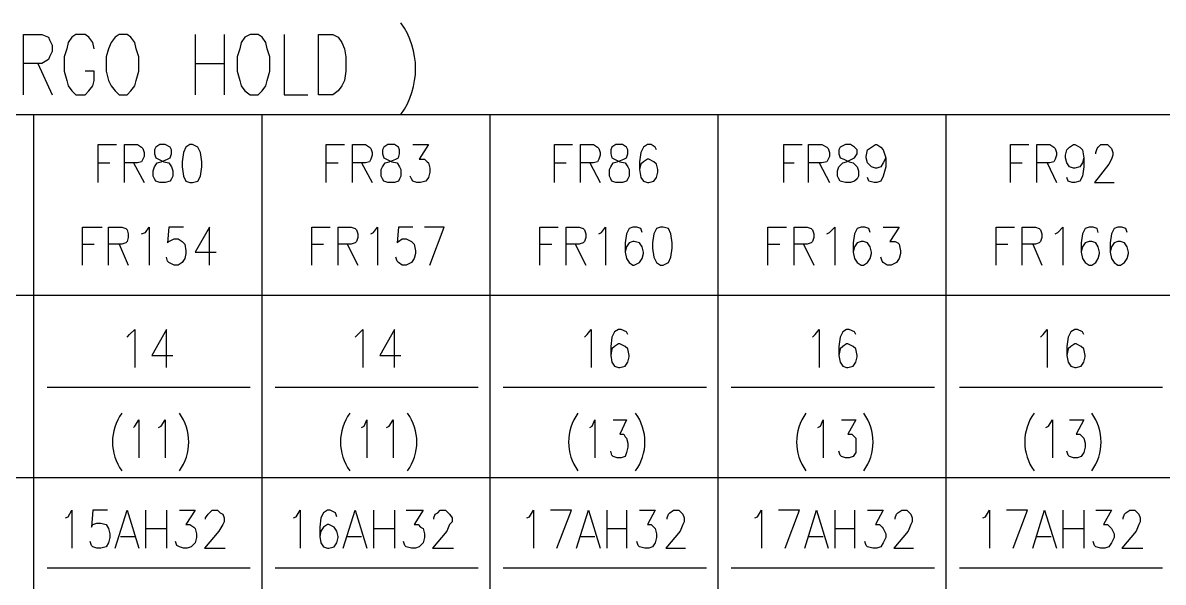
# Model space of a CAD drawing. Header units: millimetres. Extents: x 0.6 to 49, y 0.3 to 23.1.
# Drawn here: x 41.661 to 44.561, y 5.653 to 7.077 of the extents above; entities that cross this region are included whole.
import ezdxf

# ---------------------------------------------------------------- set-up
doc = ezdxf.new("R2010")
doc.units = ezdxf.units.MM
doc.layers.add('PDF_Geometry', color=7, linetype='Continuous')

msp = doc.modelspace()

# ---------------------------------------------------------------- linework, layer by layer
at = {"layer": 'PDF_Geometry', "lineweight": 25}
for points in [[(41.6628, 6.8933), (41.6628, 7.0467), (41.7094, 7.0467), (41.7261, 7.04), (41.7294, 7.0333), (41.7361, 7.02), (41.7361, 7.0033), (41.7294, 6.99), (41.7261, 6.9833), (41.7094, 6.9733), (41.6628, 6.9733)], [(41.8428, 7.01), (41.8394, 7.0267), (41.8294, 7.04), (41.8194, 7.0467), (41.7961, 7.0467), (41.7861, 7.04), (41.7761, 7.0267), (41.7728, 7.01), (41.7661, 6.99), (41.7661, 6.9533), (41.7728, 6.93), (41.7761, 6.9167), (41.7861, 6.9033), (41.7961, 6.8933), (41.8194, 6.8933), (41.8294, 6.9033), (41.8394, 6.9167), (41.8428, 6.93), (41.8428, 6.9533), (41.8194, 6.9533)], [(42.0994, 7.0467), (42.0994, 6.8933)], [(42.1728, 7.0467), (42.1728, 6.8933)], [(42.3261, 7.0467), (42.3261, 6.8933), (42.3861, 6.8933)], [(41.6994, 6.9733), (41.7361, 6.8933)], [(42.0994, 6.9733), (42.1728, 6.9733)], [(41.6894, 4.0767), (41.6894, 6.8433)], [(42.2694, 4.0767), (42.2694, 6.8433)], [(42.8494, 4.0767), (42.8494, 6.8433)], [(43.4294, 4.0767), (43.4294, 6.8433)], [(44.0094, 4.0767), (44.0094, 6.8433)], [(41.8528, 6.67), (41.8528, 6.7667), (41.8994, 6.7667)], [(41.9194, 6.67), (41.9194, 6.7667), (41.9528, 6.7667), (41.9628, 6.76), (41.9661, 6.7567), (41.9694, 6.7467), (41.9694, 6.7367), (41.9661, 6.73), (41.9628, 6.7233), (41.9528, 6.72), (41.9194, 6.72)], [(42.4328, 6.67), (42.4328, 6.7667), (42.4794, 6.7667)], [(42.4994, 6.67), (42.4994, 6.7667), (42.5328, 6.7667), (42.5428, 6.76), (42.5461, 6.7567), (42.5494, 6.7467), (42.5494, 6.74), (42.5461, 6.73), (42.5428, 6.7233), (42.5328, 6.72), (42.4994, 6.72)], [(42.6528, 6.7667), (42.6928, 6.7667), (42.6694, 6.73), (42.6828, 6.73), (42.6894, 6.7233), (42.6928, 6.72), (42.6961, 6.7067), (42.6961, 6.6967), (42.6928, 6.6833), (42.6861, 6.6733), (42.6728, 6.67), (42.6628, 6.67), (42.6528, 6.6733), (42.6494, 6.68), (42.6461, 6.6867)], [(43.0128, 6.67), (43.0128, 6.7667), (43.0594, 6.7667)], [(43.0794, 6.67), (43.0794, 6.7667), (43.1128, 6.7667), (43.1228, 6.76), (43.1261, 6.7567), (43.1294, 6.7467), (43.1294, 6.74), (43.1261, 6.73), (43.1228, 6.7233), (43.1128, 6.72), (43.0794, 6.72)], [(43.2728, 6.7533), (43.2694, 6.76), (43.2594, 6.7667), (43.2494, 6.7667), (43.2394, 6.76), (43.2328, 6.7467), (43.2294, 6.7233), (43.2294, 6.7033), (43.2328, 6.6833), (43.2394, 6.6733), (43.2494, 6.67), (43.2528, 6.67), (43.2661, 6.6733), (43.2728, 6.6833), (43.2761, 6.6967), (43.2761, 6.7033), (43.2728, 6.7167), (43.2661, 6.7233), (43.2528, 6.73), (43.2494, 6.73), (43.2394, 6.7233), (43.2328, 6.7167), (43.2294, 6.7033)], [(43.5961, 6.67), (43.5961, 6.7667), (43.6428, 6.7667)], [(43.6594, 6.67), (43.6594, 6.7667), (43.6928, 6.7667), (43.7061, 6.76), (43.7094, 6.7567), (43.7128, 6.7467), (43.7128, 6.7367), (43.7094, 6.73), (43.7061, 6.7233), (43.6928, 6.72), (43.6594, 6.72)], [(43.8561, 6.7333), (43.8494, 6.72), (43.8428, 6.71), (43.8328, 6.7067), (43.8294, 6.7067), (43.8194, 6.71), (43.8094, 6.72), (43.8061, 6.7333), (43.8061, 6.7367), (43.8094, 6.7533), (43.8194, 6.76), (43.8294, 6.7667), (43.8328, 6.7667), (43.8428, 6.76), (43.8494, 6.7533), (43.8561, 6.7333), (43.8561, 6.71), (43.8494, 6.6867), (43.8428, 6.6733), (43.8328, 6.67), (43.8261, 6.67), (43.8128, 6.6733), (43.8094, 6.6833)], [(44.1728, 6.67), (44.1728, 6.7667), (44.2194, 6.7667)], [(44.2394, 6.67), (44.2394, 6.7667), (44.2728, 6.7667), (44.2828, 6.76), (44.2861, 6.7567), (44.2894, 6.7467), (44.2894, 6.74), (44.2861, 6.73), (44.2828, 6.7233), (44.2728, 6.72), (44.2394, 6.72)], [(44.3594, 6.7333), (44.3561, 6.72), (44.3494, 6.71), (44.3361, 6.7067), (44.3328, 6.7067), (44.3228, 6.71), (44.3161, 6.72), (44.3128, 6.7333), (44.3128, 6.74), (44.3161, 6.7533), (44.3228, 6.76), (44.3328, 6.7667), (44.3361, 6.7667), (44.3494, 6.76), (44.3561, 6.7533), (44.3594, 6.7333), (44.3594, 6.71), (44.3561, 6.6867), (44.3494, 6.6733), (44.3361, 6.67), (44.3294, 6.67), (44.3194, 6.6733), (44.3161, 6.6833)], [(44.3894, 6.7433), (44.3894, 6.7467), (44.3928, 6.7567), (44.3961, 6.76), (44.4028, 6.7667), (44.4194, 6.7667), (44.4261, 6.76), (44.4294, 6.7567), (44.4328, 6.7467), (44.4328, 6.74), (44.4294, 6.73), (44.4228, 6.7167), (44.3861, 6.67), (44.4361, 6.67)], [(41.8528, 6.72), (41.8828, 6.72)], [(41.9428, 6.72), (41.9694, 6.67)], [(42.4328, 6.72), (42.4628, 6.72)], [(42.5228, 6.72), (42.5494, 6.67)], [(43.0128, 6.72), (43.0428, 6.72)], [(43.1028, 6.72), (43.1294, 6.67)], [(43.5961, 6.72), (43.6228, 6.72)], [(43.6861, 6.72), (43.7128, 6.67)], [(44.1728, 6.72), (44.2028, 6.72)], [(44.2661, 6.72), (44.2894, 6.67)], [(41.8128, 6.46), (41.8128, 6.5567), (41.8628, 6.5567)], [(41.8794, 6.46), (41.8794, 6.5567), (41.9128, 6.5567), (41.9228, 6.5533), (41.9261, 6.55), (41.9294, 6.54), (41.9294, 6.53), (41.9261, 6.52), (41.9228, 6.5167), (41.9128, 6.5133), (41.8794, 6.5133)], [(41.9628, 6.54), (41.9728, 6.5433), (41.9828, 6.5567), (41.9828, 6.46)], [(42.0694, 6.5567), (42.0328, 6.5567), (42.0294, 6.5167), (42.0328, 6.52), (42.0461, 6.5267), (42.0561, 6.5267), (42.0661, 6.52), (42.0728, 6.5133), (42.0761, 6.4967), (42.0761, 6.49), (42.0728, 6.4767), (42.0661, 6.4667), (42.0561, 6.46), (42.0461, 6.46), (42.0328, 6.4667), (42.0294, 6.47), (42.0261, 6.48)], [(42.1361, 6.46), (42.1361, 6.5567), (42.0994, 6.4933), (42.1528, 6.4933)], [(42.3961, 6.46), (42.3961, 6.5567), (42.4428, 6.5567)], [(42.4628, 6.46), (42.4628, 6.5567), (42.4961, 6.5567), (42.5061, 6.5533), (42.5094, 6.55), (42.5128, 6.54), (42.5128, 6.53), (42.5094, 6.52), (42.5061, 6.5167), (42.4961, 6.5133), (42.4628, 6.5133)], [(42.5461, 6.54), (42.5528, 6.5433), (42.5628, 6.5567), (42.5628, 6.46)], [(42.6528, 6.5567), (42.6161, 6.5567), (42.6128, 6.5167), (42.6161, 6.52), (42.6261, 6.5267), (42.6361, 6.5267), (42.6494, 6.52), (42.6561, 6.5133), (42.6594, 6.4967), (42.6594, 6.49), (42.6561, 6.4767), (42.6494, 6.4667), (42.6361, 6.46), (42.6261, 6.46), (42.6161, 6.4667), (42.6128, 6.47), (42.6094, 6.48)], [(42.6961, 6.46), (42.7328, 6.5567), (42.6828, 6.5567)], [(42.9761, 6.46), (42.9761, 6.5567), (43.0228, 6.5567)], [(43.0428, 6.46), (43.0428, 6.5567), (43.0761, 6.5567), (43.0861, 6.5533), (43.0894, 6.55), (43.0928, 6.54), (43.0928, 6.53), (43.0894, 6.52), (43.0861, 6.5167), (43.0761, 6.5133), (43.0428, 6.5133)], [(43.1261, 6.54), (43.1328, 6.5433), (43.1428, 6.5567), (43.1428, 6.46)], [(43.2361, 6.5433), (43.2328, 6.5533), (43.2228, 6.5567), (43.2128, 6.5567), (43.2028, 6.5533), (43.1961, 6.54), (43.1928, 6.5167), (43.1928, 6.4933), (43.1961, 6.4767), (43.2028, 6.4667), (43.2128, 6.46), (43.2161, 6.46), (43.2294, 6.4667), (43.2361, 6.4767), (43.2394, 6.49), (43.2394, 6.4933), (43.2361, 6.5067), (43.2294, 6.5167), (43.2161, 6.52), (43.2128, 6.52), (43.2028, 6.5167), (43.1961, 6.5067), (43.1928, 6.4933)], [(43.5561, 6.46), (43.5561, 6.5567), (43.6028, 6.5567)], [(43.6228, 6.46), (43.6228, 6.5567), (43.6561, 6.5567), (43.6661, 6.5533), (43.6694, 6.55), (43.6728, 6.54), (43.6728, 6.53), (43.6694, 6.52), (43.6661, 6.5167), (43.6561, 6.5133), (43.6228, 6.5133)], [(43.7061, 6.54), (43.7128, 6.5433), (43.7261, 6.5567), (43.7261, 6.46)], [(43.8161, 6.5433), (43.8128, 6.5533), (43.8028, 6.5567), (43.7928, 6.5567), (43.7828, 6.5533), (43.7761, 6.54), (43.7728, 6.5167), (43.7728, 6.4933), (43.7761, 6.4767), (43.7828, 6.4667), (43.7928, 6.46), (43.7994, 6.46), (43.8094, 6.4667), (43.8161, 6.4767), (43.8194, 6.49), (43.8194, 6.4933), (43.8161, 6.5067), (43.8094, 6.5167), (43.7994, 6.52), (43.7928, 6.52), (43.7828, 6.5167), (43.7761, 6.5067), (43.7728, 6.4933)], [(43.8494, 6.5567), (43.8894, 6.5567), (43.8661, 6.52), (43.8794, 6.52), (43.8861, 6.5167), (43.8894, 6.5133), (43.8928, 6.4967), (43.8928, 6.49), (43.8894, 6.4767), (43.8828, 6.4667), (43.8694, 6.46), (43.8594, 6.46), (43.8494, 6.4667), (43.8461, 6.47), (43.8428, 6.48)], [(44.1361, 6.46), (44.1361, 6.5567), (44.1828, 6.5567)], [(44.2028, 6.46), (44.2028, 6.5567), (44.2361, 6.5567), (44.2461, 6.5533), (44.2494, 6.55), (44.2528, 6.54), (44.2528, 6.53), (44.2494, 6.52), (44.2461, 6.5167), (44.2361, 6.5133), (44.2028, 6.5133)], [(44.2861, 6.54), (44.2928, 6.5433), (44.3061, 6.5567), (44.3061, 6.46)], [(44.3961, 6.5433), (44.3928, 6.5533), (44.3828, 6.5567), (44.3728, 6.5567), (44.3628, 6.5533), (44.3561, 6.54), (44.3528, 6.5167), (44.3528, 6.4933), (44.3561, 6.4767), (44.3628, 6.4667), (44.3728, 6.46), (44.3794, 6.46), (44.3894, 6.4667), (44.3961, 6.4767), (44.3994, 6.49), (44.3994, 6.4933), (44.3961, 6.5067), (44.3894, 6.5167), (44.3794, 6.52), (44.3728, 6.52), (44.3628, 6.5167), (44.3561, 6.5067), (44.3528, 6.4933)], [(44.4694, 6.5433), (44.4661, 6.5533), (44.4561, 6.5567), (44.4461, 6.5567), (44.4361, 6.5533), (44.4294, 6.54), (44.4261, 6.5167), (44.4261, 6.4933), (44.4294, 6.4767), (44.4361, 6.4667), (44.4461, 6.46), (44.4528, 6.46), (44.4628, 6.4667), (44.4694, 6.4767), (44.4728, 6.49), (44.4728, 6.4933), (44.4694, 6.5067), (44.4628, 6.5167), (44.4528, 6.52), (44.4461, 6.52), (44.4361, 6.5167), (44.4294, 6.5067), (44.4261, 6.4933)], [(41.8128, 6.5133), (41.8428, 6.5133)], [(41.9061, 6.5133), (41.9294, 6.46)], [(42.3961, 6.5133), (42.4261, 6.5133)], [(42.4861, 6.5133), (42.5128, 6.46)], [(42.9761, 6.5133), (43.0061, 6.5133)], [(43.0661, 6.5133), (43.0928, 6.46)], [(43.5561, 6.5133), (43.5861, 6.5133)], [(43.6461, 6.5133), (43.6728, 6.46)], [(44.1361, 6.5133), (44.1661, 6.5133)], [(44.2294, 6.5133), (44.2528, 6.46)], [(39.0728, 6.3833), (48.0728, 6.3833)], [(41.9261, 6.2767), (41.9328, 6.2833), (41.9461, 6.2967), (41.9461, 6.2)], [(42.0261, 6.2), (42.0261, 6.2967), (41.9894, 6.23), (42.0428, 6.23)], [(42.5061, 6.2767), (42.5128, 6.2833), (42.5261, 6.2967), (42.5261, 6.2)], [(42.6061, 6.2), (42.6061, 6.2967), (42.5694, 6.23), (42.6228, 6.23)], [(43.0894, 6.2767), (43.0961, 6.2833), (43.1061, 6.2967), (43.1061, 6.2)], [(43.1994, 6.2833), (43.1961, 6.29), (43.1828, 6.2967), (43.1761, 6.2967), (43.1661, 6.29), (43.1594, 6.2767), (43.1561, 6.2533), (43.1561, 6.23), (43.1594, 6.2133), (43.1661, 6.2033), (43.1761, 6.2), (43.1794, 6.2), (43.1928, 6.2033), (43.1994, 6.2133), (43.2028, 6.2267), (43.2028, 6.23), (43.1994, 6.2467), (43.1928, 6.2533), (43.1794, 6.26), (43.1761, 6.26), (43.1661, 6.2533), (43.1594, 6.2467), (43.1561, 6.23)], [(43.6694, 6.2767), (43.6761, 6.2833), (43.6861, 6.2967), (43.6861, 6.2)], [(43.7794, 6.2833), (43.7761, 6.29), (43.7628, 6.2967), (43.7561, 6.2967), (43.7461, 6.29), (43.7394, 6.2767), (43.7361, 6.2533), (43.7361, 6.23), (43.7394, 6.2133), (43.7461, 6.2033), (43.7561, 6.2), (43.7594, 6.2), (43.7728, 6.2033), (43.7794, 6.2133), (43.7828, 6.2267), (43.7828, 6.23), (43.7794, 6.2467), (43.7728, 6.2533), (43.7594, 6.26), (43.7561, 6.26), (43.7461, 6.2533), (43.7394, 6.2467), (43.7361, 6.23)], [(44.2494, 6.2767), (44.2561, 6.2833), (44.2661, 6.2967), (44.2661, 6.2)], [(44.3594, 6.2833), (44.3561, 6.29), (44.3428, 6.2967), (44.3361, 6.2967), (44.3261, 6.29), (44.3194, 6.2767), (44.3161, 6.2533), (44.3161, 6.23), (44.3194, 6.2133), (44.3261, 6.2033), (44.3361, 6.2), (44.3394, 6.2), (44.3528, 6.2033), (44.3594, 6.2133), (44.3628, 6.2267), (44.3628, 6.23), (44.3594, 6.2467), (44.3528, 6.2533), (44.3394, 6.26), (44.3361, 6.26), (44.3261, 6.2533), (44.3194, 6.2467), (44.3161, 6.23)], [(41.7228, 6.15), (42.2394, 6.15)], [(42.3028, 6.15), (42.8194, 6.15)], [(42.8828, 6.15), (43.3994, 6.15)], [(43.4628, 6.15), (43.9794, 6.15)], [(44.0428, 6.15), (44.5594, 6.15)], [(41.9428, 6.0467), (41.9461, 6.05), (41.9561, 6.0667), (41.9561, 5.97)], [(42.0061, 6.0467), (42.0128, 6.05), (42.0228, 6.0667), (42.0228, 5.97)], [(42.5228, 6.0467), (42.5294, 6.05), (42.5361, 6.0667), (42.5361, 5.97)], [(42.5861, 6.0467), (42.5928, 6.05), (42.6028, 6.0667), (42.6028, 5.97)], [(43.1028, 6.0467), (43.1094, 6.05), (43.1161, 6.0667), (43.1161, 5.97)], [(43.1628, 6.0667), (43.1961, 6.0667), (43.1794, 6.03), (43.1894, 6.03), (43.1928, 6.0233), (43.1961, 6.02), (43.1994, 6.0067), (43.1994, 5.9967), (43.1961, 5.9833), (43.1928, 5.9733), (43.1828, 5.97), (43.1728, 5.97), (43.1628, 5.9733), (43.1594, 5.9767), (43.1561, 5.9867)], [(43.6828, 6.0467), (43.6894, 6.05), (43.6961, 6.0667), (43.6961, 5.97)], [(43.7428, 6.0667), (43.7794, 6.0667), (43.7594, 6.03), (43.7694, 6.03), (43.7761, 6.0233), (43.7794, 6.02), (43.7794, 5.9833), (43.7728, 5.9733), (43.7628, 5.97), (43.7528, 5.97), (43.7428, 5.9733), (43.7394, 5.9767), (43.7361, 5.9867)], [(44.2628, 6.0467), (44.2694, 6.05), (44.2794, 6.0667), (44.2794, 5.97)], [(44.3228, 6.0667), (44.3594, 6.0667), (44.3394, 6.03), (44.3494, 6.03), (44.3561, 6.0233), (44.3594, 6.02), (44.3628, 6.0067), (44.3628, 5.9967), (44.3594, 5.9833), (44.3528, 5.9733), (44.3428, 5.97), (44.3328, 5.97), (44.3228, 5.9733), (44.3194, 5.9767), (44.3161, 5.9867)], [(40.2294, 5.92), (48.0728, 5.92)], [(41.7694, 5.8167), (41.7761, 5.82), (41.7861, 5.8367), (41.7861, 5.74)], [(41.8761, 5.8367), (41.8394, 5.8367), (41.8361, 5.7933), (41.8394, 5.8), (41.8494, 5.8033), (41.8594, 5.8033), (41.8728, 5.8), (41.8794, 5.79), (41.8828, 5.7767), (41.8828, 5.7667), (41.8794, 5.7533), (41.8728, 5.7433), (41.8594, 5.74), (41.8494, 5.74), (41.8394, 5.7433), (41.8361, 5.7467), (41.8328, 5.7567)], [(41.8961, 5.74), (41.9261, 5.8367), (41.9561, 5.74)], [(41.9728, 5.8367), (41.9728, 5.74)], [(42.0261, 5.8367), (42.0261, 5.74)], [(42.0594, 5.8367), (42.0994, 5.8367), (42.0761, 5.8), (42.0861, 5.8), (42.0961, 5.7933), (42.0994, 5.79), (42.1028, 5.7767), (42.1028, 5.7667), (42.0994, 5.7533), (42.0894, 5.7433), (42.0794, 5.74), (42.0694, 5.74), (42.0594, 5.7433), (42.0528, 5.7467), (42.0494, 5.7567)], [(42.1261, 5.8133), (42.1261, 5.8167), (42.1328, 5.8267), (42.1361, 5.83), (42.1428, 5.8367), (42.1561, 5.8367), (42.1628, 5.83), (42.1694, 5.8267), (42.1728, 5.8167), (42.1728, 5.8067), (42.1694, 5.8), (42.1594, 5.7833), (42.1228, 5.74), (42.1761, 5.74)], [(42.3494, 5.8167), (42.3561, 5.82), (42.3661, 5.8367), (42.3661, 5.74)], [(42.4594, 5.82), (42.4561, 5.83), (42.4428, 5.8367), (42.4361, 5.8367), (42.4261, 5.83), (42.4194, 5.8167), (42.4161, 5.7933), (42.4161, 5.77), (42.4194, 5.7533), (42.4261, 5.7433), (42.4361, 5.74), (42.4394, 5.74), (42.4528, 5.7433), (42.4594, 5.7533), (42.4628, 5.7667), (42.4628, 5.77), (42.4594, 5.7833), (42.4528, 5.7933), (42.4394, 5.8), (42.4361, 5.8), (42.4261, 5.7933), (42.4194, 5.7833), (42.4161, 5.77)], [(42.4761, 5.74), (42.5061, 5.8367), (42.5361, 5.74)], [(42.5528, 5.8367), (42.5528, 5.74)], [(42.6061, 5.8367), (42.6061, 5.74)], [(42.6361, 5.8367), (42.6794, 5.8367), (42.6561, 5.8), (42.6661, 5.8), (42.6728, 5.7933), (42.6794, 5.79), (42.6828, 5.7767), (42.6828, 5.7667), (42.6794, 5.7533), (42.6694, 5.7433), (42.6594, 5.74), (42.6494, 5.74), (42.6361, 5.7433), (42.6328, 5.7467), (42.6294, 5.7567)], [(42.7061, 5.8133), (42.7061, 5.8167), (42.7094, 5.8267), (42.7161, 5.83), (42.7228, 5.8367), (42.7361, 5.8367), (42.7428, 5.83), (42.7461, 5.8267), (42.7528, 5.8167), (42.7528, 5.8067), (42.7461, 5.8), (42.7394, 5.7833), (42.7028, 5.74), (42.7561, 5.74)], [(42.9428, 5.8167), (42.9494, 5.82), (42.9594, 5.8367), (42.9594, 5.74)], [(43.0194, 5.74), (43.0561, 5.8367), (43.0028, 5.8367)], [(43.0694, 5.74), (43.0994, 5.8367), (43.1294, 5.74)], [(43.1461, 5.8367), (43.1461, 5.74)], [(43.1961, 5.8367), (43.1961, 5.74)], [(43.2294, 5.8367), (43.2694, 5.8367), (43.2494, 5.8), (43.2594, 5.8), (43.2661, 5.7933), (43.2694, 5.79), (43.2728, 5.7767), (43.2728, 5.7667), (43.2694, 5.7533), (43.2628, 5.7433), (43.2528, 5.74), (43.2428, 5.74), (43.2294, 5.7433), (43.2261, 5.7467), (43.2228, 5.7567)], [(43.2994, 5.8133), (43.2994, 5.8167), (43.3028, 5.8267), (43.3061, 5.83), (43.3161, 5.8367), (43.3294, 5.8367), (43.3361, 5.83), (43.3394, 5.8267), (43.3428, 5.8167), (43.3428, 5.8067), (43.3394, 5.8), (43.3328, 5.7833), (43.2961, 5.74), (43.3461, 5.74)], [(43.5228, 5.8167), (43.5294, 5.82), (43.5394, 5.8367), (43.5394, 5.74)], [(43.5994, 5.74), (43.6361, 5.8367), (43.5828, 5.8367)], [(43.6494, 5.74), (43.6794, 5.8367), (43.7094, 5.74)], [(43.7261, 5.8367), (43.7261, 5.74)], [(43.7761, 5.8367), (43.7761, 5.74)], [(43.8094, 5.8367), (43.8494, 5.8367), (43.8294, 5.8), (43.8394, 5.8), (43.8461, 5.7933), (43.8494, 5.79), (43.8561, 5.7767), (43.8561, 5.7667), (43.8494, 5.7533), (43.8428, 5.7433), (43.8328, 5.74), (43.8228, 5.74), (43.8094, 5.7433), (43.8061, 5.7467), (43.8028, 5.7567)], [(43.8794, 5.8133), (43.8794, 5.8167), (43.8828, 5.8267), (43.8861, 5.83), (43.8961, 5.8367), (43.9094, 5.8367), (43.9161, 5.83), (43.9194, 5.8267), (43.9228, 5.8167), (43.9228, 5.8067), (43.9194, 5.8), (43.9128, 5.7833), (43.8761, 5.74), (43.9261, 5.74)], [(44.1028, 5.8167), (44.1094, 5.82), (44.1194, 5.8367), (44.1194, 5.74)], [(44.1794, 5.74), (44.2161, 5.8367), (44.1628, 5.8367)], [(44.2294, 5.74), (44.2594, 5.8367), (44.2894, 5.74)], [(44.3061, 5.8367), (44.3061, 5.74)], [(44.3594, 5.8367), (44.3594, 5.74)], [(44.3894, 5.8367), (44.4294, 5.8367), (44.4094, 5.8), (44.4194, 5.8), (44.4261, 5.7933), (44.4294, 5.79), (44.4361, 5.7767), (44.4361, 5.7667), (44.4294, 5.7533), (44.4228, 5.7433), (44.4128, 5.74), (44.4028, 5.74), (44.3894, 5.7433), (44.3861, 5.7467), (44.3828, 5.7567)], [(44.4594, 5.8133), (44.4594, 5.8167), (44.4628, 5.8267), (44.4661, 5.83), (44.4761, 5.8367), (44.4894, 5.8367), (44.4961, 5.83), (44.4994, 5.8267), (44.5028, 5.8167), (44.5028, 5.8067), (44.4994, 5.8), (44.4928, 5.7833), (44.4561, 5.74), (44.5094, 5.74)], [(41.9728, 5.79), (42.0261, 5.79)], [(42.5528, 5.79), (42.6061, 5.79)], [(43.1461, 5.79), (43.1961, 5.79)], [(43.7261, 5.79), (43.7761, 5.79)], [(44.3061, 5.79), (44.3594, 5.79)], [(41.9094, 5.77), (41.9461, 5.77)], [(42.4861, 5.77), (42.5228, 5.77)], [(43.0794, 5.77), (43.1161, 5.77)], [(43.6594, 5.77), (43.6961, 5.77)], [(44.2394, 5.77), (44.2761, 5.77)], [(41.7228, 5.69), (42.2394, 5.69)], [(42.3028, 5.69), (42.8194, 5.69)], [(42.8828, 5.69), (43.3994, 5.69)], [(43.4628, 5.69), (43.9794, 5.69)], [(44.0428, 5.69), (44.5594, 5.69)]]:
    msp.add_lwpolyline(points, dxfattribs=at)
for points in [[(41.9061, 7.0467), (41.8961, 7.04), (41.8861, 7.0267), (41.8794, 7.01), (41.8728, 6.99), (41.8728, 6.9533), (41.8794, 6.93), (41.8861, 6.9167), (41.8961, 6.9033), (41.9061, 6.8933), (41.9261, 6.8933), (41.9361, 6.9033), (41.9461, 6.9167), (41.9494, 6.93), (41.9561, 6.9533), (41.9561, 6.99), (41.9494, 7.01), (41.9461, 7.0267), (41.9361, 7.04), (41.9261, 7.0467)], [(42.2394, 7.0467), (42.2261, 7.04), (42.2161, 7.0267), (42.2128, 7.01), (42.2061, 6.99), (42.2061, 6.9533), (42.2128, 6.93), (42.2161, 6.9167), (42.2261, 6.9033), (42.2394, 6.8933), (42.2594, 6.8933), (42.2694, 6.9033), (42.2794, 6.9167), (42.2828, 6.93), (42.2894, 6.9533), (42.2894, 6.99), (42.2828, 7.01), (42.2794, 7.0267), (42.2694, 7.04), (42.2594, 7.0467)], [(42.4128, 6.8933), (42.4128, 7.0467), (42.4494, 7.0467), (42.4628, 7.04), (42.4728, 7.0267), (42.4794, 7.01), (42.4828, 6.99), (42.4828, 6.9533), (42.4794, 6.93), (42.4728, 6.9167), (42.4628, 6.9033), (42.4494, 6.8933)], [(48.0728, 6.8433), (48.0728, 4.0767), (39.0728, 4.0767), (39.0728, 6.8433)], [(42.0094, 6.7667), (41.9994, 6.76), (41.9961, 6.7533), (41.9961, 6.7433), (41.9994, 6.7333), (42.0061, 6.73), (42.0194, 6.7233), (42.0328, 6.72), (42.0394, 6.71), (42.0428, 6.7), (42.0428, 6.6867), (42.0394, 6.68), (42.0361, 6.6733), (42.0228, 6.67), (42.0094, 6.67), (41.9994, 6.6733), (41.9961, 6.68), (41.9928, 6.6867), (41.9928, 6.7), (41.9961, 6.71), (42.0028, 6.72), (42.0128, 6.7233), (42.0294, 6.73), (42.0361, 6.7333), (42.0394, 6.7433), (42.0394, 6.7533), (42.0361, 6.76), (42.0228, 6.7667)], [(42.0861, 6.7667), (42.0761, 6.76), (42.0694, 6.7467), (42.0661, 6.7233), (42.0661, 6.71), (42.0694, 6.6867), (42.0761, 6.6733), (42.0861, 6.67), (42.0928, 6.67), (42.1061, 6.6733), (42.1128, 6.6867), (42.1161, 6.71), (42.1161, 6.7233), (42.1128, 6.7467), (42.1061, 6.76), (42.0928, 6.7667)], [(42.5894, 6.7667), (42.5794, 6.76), (42.5761, 6.7533), (42.5761, 6.7433), (42.5794, 6.7333), (42.5861, 6.73), (42.5994, 6.7233), (42.6128, 6.72), (42.6194, 6.71), (42.6228, 6.7033), (42.6228, 6.6867), (42.6194, 6.68), (42.6161, 6.6733), (42.6061, 6.67), (42.5894, 6.67), (42.5794, 6.6733), (42.5761, 6.68), (42.5728, 6.6867), (42.5728, 6.7033), (42.5761, 6.71), (42.5828, 6.72), (42.5928, 6.7233), (42.6094, 6.73), (42.6161, 6.7333), (42.6194, 6.7433), (42.6194, 6.7533), (42.6161, 6.76), (42.6061, 6.7667)], [(43.1694, 6.7667), (43.1594, 6.76), (43.1561, 6.7533), (43.1561, 6.7433), (43.1594, 6.7333), (43.1661, 6.73), (43.1794, 6.7233), (43.1928, 6.72), (43.1994, 6.71), (43.2028, 6.7033), (43.2028, 6.6867), (43.1994, 6.68), (43.1961, 6.6733), (43.1861, 6.67), (43.1694, 6.67), (43.1594, 6.6733), (43.1561, 6.68), (43.1528, 6.6867), (43.1528, 6.7033), (43.1561, 6.71), (43.1628, 6.72), (43.1728, 6.7233), (43.1894, 6.73), (43.1961, 6.7333), (43.1994, 6.7433), (43.1994, 6.7533), (43.1961, 6.76), (43.1861, 6.7667)], [(43.7528, 6.7667), (43.7394, 6.76), (43.7361, 6.7533), (43.7361, 6.7433), (43.7394, 6.7333), (43.7494, 6.73), (43.7628, 6.7233), (43.7728, 6.72), (43.7828, 6.71), (43.7861, 6.7), (43.7861, 6.6867), (43.7828, 6.68), (43.7761, 6.6733), (43.7661, 6.67), (43.7528, 6.67), (43.7394, 6.6733), (43.7361, 6.68), (43.7328, 6.6867), (43.7328, 6.7), (43.7361, 6.71), (43.7461, 6.72), (43.7561, 6.7233), (43.7694, 6.73), (43.7761, 6.7333), (43.7828, 6.7433), (43.7828, 6.7533), (43.7761, 6.76), (43.7661, 6.7667)], [(43.2828, 6.5567), (43.2728, 6.5533), (43.2661, 6.54), (43.2628, 6.5167), (43.2628, 6.5033), (43.2661, 6.48), (43.2728, 6.4667), (43.2828, 6.46), (43.2894, 6.46), (43.3028, 6.4667), (43.3094, 6.48), (43.3128, 6.5033), (43.3128, 6.5167), (43.3094, 6.54), (43.3028, 6.5533), (43.2894, 6.5567)]]:
    msp.add_lwpolyline(points, close=True, dxfattribs=at)
for centre, radius, start, end in [((42.4579, 6.96), 0.202, 324.7122, 35.2878), ((42.0142, 6.01), 0.1252, 144.1329, 215.8671), ((41.958, 6.01), 0.1252, 324.1329, 35.8671), ((42.5942, 6.01), 0.1252, 144.1329, 215.8671), ((42.538, 6.01), 0.1252, 324.1329, 35.8671), ((43.1742, 6.01), 0.1252, 144.1329, 215.8671), ((43.118, 6.01), 0.1252, 324.1329, 35.8671), ((43.7542, 6.01), 0.1252, 144.1329, 215.8671), ((43.698, 6.01), 0.1252, 324.1329, 35.8671), ((44.3342, 6.01), 0.1252, 144.1329, 215.8671), ((44.278, 6.01), 0.1252, 324.1329, 35.8671)]:
    msp.add_arc(centre, radius, start, end, dxfattribs=at)

doc.saveas('drawing.dxf')
